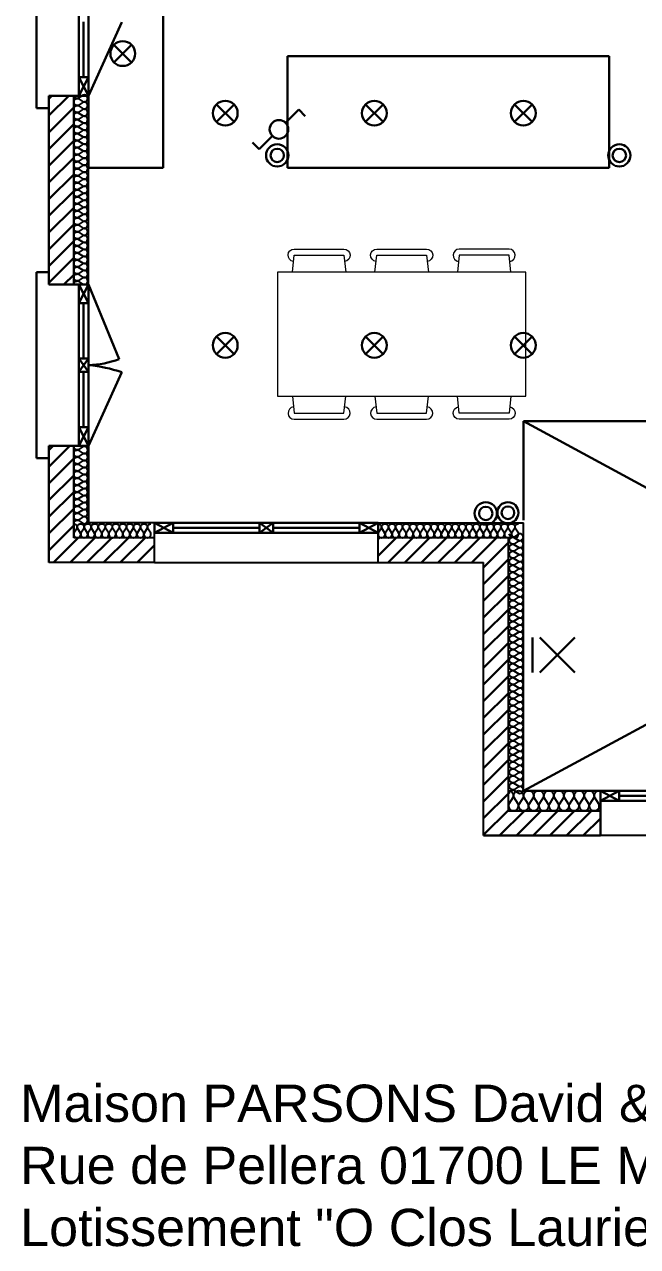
# Model space of a CAD drawing. Header units: millimetres. Extents: x -19 to 11976, y -331 to 3955.
# Drawn here: x -19 to 475, y -331 to 654 of the extents above; entities that cross this region are included whole.
import ezdxf

# ---------------------------------------------------------------- set-up
doc = ezdxf.new("R2010")
doc.units = ezdxf.units.MM
for name, color, linetype, lineweight in [('ElecRose', 6, 'Continuous', 15), ('IlotCentralCuisine', 9, 'Continuous', 5), ('MenuisExt', 9, 'Continuous', 18), ('Mobilier2', 9, 'Continuous', 5), ('VideSurSejour', 9, 'Continuous', 5)]:
    doc.layers.add(name, color=color, linetype=linetype, lineweight=lineweight)
for name, color, linetype in [('ElecRouge', 1, 'Continuous'), ('ElecVert', 3, 'Continuous'), ('Isolation', 9, 'Continuous'), ('Mobilier', 9, 'Continuous')]:
    doc.layers.add(name, color=color, linetype=linetype)
doc.styles.get("Standard").update_dxf_attribs({"font": 'Arial.ttf'})

# ---------------------------------------------------------------- blocks, each defined once
blk = doc.blocks.new('*U14')
at = {"flags": 128}
for points in [[(0, 1, -0.505863), (0.239, 0.676), (0.009, 0.318, 1.322645), (0.491, 0.318), (0.261, 0.676, -0.505863), (0.5, 1)], [(0.5, 1, -0.505863), (0.739, 0.676), (0.509, 0.318, 1.322645), (0.991, 0.318), (0.761, 0.676, -0.505863), (1, 1)], [(1, 1, -0.505863), (1.239, 0.676), (1.009, 0.318, 1.322645), (1.491, 0.318), (1.261, 0.676, -0.505863), (1.5, 1)], [(1.5, 1, -0.505863), (1.739, 0.676), (1.509, 0.318, 1.322645), (1.991, 0.318), (1.761, 0.676, -0.505863), (2, 1)], [(2, 1, -0.505863), (2.239, 0.676), (2.009, 0.318, 1.322645), (2.491, 0.318), (2.261, 0.676, -0.505863), (2.5, 1)], [(2.5, 1, -0.505863), (2.739, 0.676), (2.509, 0.318, 1.322645), (2.991, 0.318), (2.761, 0.676, -0.505863), (3, 1)], [(3, 1, -0.505863), (3.239, 0.676), (3.009, 0.318, 1.322645), (3.491, 0.318), (3.261, 0.676, -0.505863), (3.5, 1)], [(3.5, 1, -0.505863), (3.739, 0.676), (3.509, 0.318, 1.322645), (3.991, 0.318), (3.761, 0.676, -0.505863), (4, 1)], [(4, 1, -0.505863), (4.239, 0.676), (4.009, 0.318, 1.322645), (4.491, 0.318), (4.261, 0.676, -0.505863), (4.5, 1)], [(4.5, 1, -0.505863), (4.739, 0.676), (4.509, 0.318, 1.322645), (4.991, 0.318), (4.761, 0.676, -0.505863), (5, 1)], [(5, 1, -0.505863), (5.239, 0.676), (5.009, 0.318, 1.322645), (5.491, 0.318), (5.261, 0.676, -0.505863), (5.5, 1)], [(5.5, 1, -0.505863), (5.739, 0.676), (5.509, 0.318, 1.322645), (5.991, 0.318), (5.761, 0.676, -0.505863), (6, 1)], [(6, 1, -0.505863), (6.239, 0.676), (6.009, 0.318, 1.322645), (6.491, 0.318), (6.261, 0.676, -0.505863), (6.5, 1)], [(6.5, 1, -0.505863), (6.739, 0.676), (6.509, 0.318, 1.322645), (6.991, 0.318), (6.761, 0.676, -0.505863), (7, 1)], [(7, 1, -0.505863), (7.239, 0.676), (7.009, 0.318, 1.322645), (7.491, 0.318), (7.261, 0.676, -0.505863), (7.5, 1)], [(7.5, 1, -0.505863), (7.739, 0.676), (7.509, 0.318, 1.322645), (7.991, 0.318), (7.761, 0.676, -0.505863), (8, 1)], [(8, 1, -0.505863), (8.239, 0.676), (8.009, 0.318, 1.322645), (8.491, 0.318), (8.261, 0.676, -0.505863), (8.5, 1)], [(8.5, 1, -0.505863), (8.739, 0.676), (8.509, 0.318, 1.322645), (8.991, 0.318), (8.761, 0.676, -0.505863), (9, 1)], [(9, 1, -0.505863), (9.239, 0.676), (9.009, 0.318, 1.322645), (9.491, 0.318), (9.261, 0.676, -0.505863), (9.5, 1)], [(9.5, 1, -0.505863), (9.739, 0.676), (9.509, 0.318, 1.322645), (9.991, 0.318), (9.761, 0.676, -0.505863), (10, 1)], [(10, 1, -0.505863), (10.239, 0.676), (10.009, 0.318, 1.322645), (10.491, 0.318), (10.261, 0.676, -0.505863), (10.5, 1)], [(10.5, 1, -0.505863), (10.739, 0.676), (10.509, 0.318, 1.322645), (10.991, 0.318), (10.761, 0.676, -0.505863), (11, 1)], [(11, 1, -0.505863), (11.239, 0.676), (11.009, 0.318, 1.322645), (11.491, 0.318), (11.261, 0.676, -0.505863), (11.5, 1)], [(11.5, 1, -0.505863), (11.739, 0.676), (11.509, 0.318, 1.322645), (11.991, 0.318), (11.761, 0.676, -0.505863), (12, 1)], [(12, 1, -0.505863), (12.239, 0.676), (12.009, 0.318, 1.322645), (12.491, 0.318), (12.261, 0.676, -0.505863), (12.5, 1)], [(12.5, 1, -0.505863), (12.739, 0.676), (12.509, 0.318, 1.322645), (12.991, 0.318), (12.761, 0.676, -0.505863), (13, 1)], [(13, 1, -0.505863), (13.239, 0.676), (13.009, 0.318, 1.322645), (13.491, 0.318), (13.261, 0.676, -0.505863), (13.5, 1)], [(13.5, 1, -0.505863), (13.739, 0.676), (13.509, 0.318, 1.322645), (13.991, 0.318), (13.761, 0.676, -0.505863), (14, 1)], [(14, 1, -0.505863), (14.239, 0.676), (14.009, 0.318, 1.322645), (14.491, 0.318), (14.261, 0.676, -0.505863), (14.5, 1)], [(14.5, 1, -0.505863), (14.739, 0.676), (14.509, 0.318, 1.322645), (14.991, 0.318), (14.761, 0.676, -0.505863), (15, 1)], [(15, 1, -0.505863), (15.239, 0.676), (15.009, 0.318, 1.322645), (15.491, 0.318), (15.261, 0.676, -0.505863), (15.5, 1)], [(15.5, 1, -0.505863), (15.739, 0.676), (15.509, 0.318, 1.322645), (15.991, 0.318), (15.761, 0.676, -0.505863), (16, 1)], [(16, 1, -0.505863), (16.239, 0.676), (16.009, 0.318, 1.322645), (16.491, 0.318), (16.261, 0.676, -0.505863), (16.5, 1)], [(16.5, 1, -0.505863), (16.739, 0.676), (16.509, 0.318, 1.322645), (16.991, 0.318), (16.761, 0.676, -0.505863), (17, 1)], [(17, 1, -0.505863), (17.239, 0.676), (17.009, 0.318, 1.322645), (17.491, 0.318), (17.261, 0.676, -0.505863), (17.5, 1)], [(17.5, 1, -0.505863), (17.739, 0.676), (17.509, 0.318, 1.322645), (17.991, 0.318), (17.761, 0.676, -0.505863), (18, 1)], [(18, 1, -0.505863), (18.239, 0.676), (18.009, 0.318, 1.322645), (18.491, 0.318), (18.261, 0.676, -0.505863), (18.5, 1)]]:
    blk.add_lwpolyline(points, format="xyb", dxfattribs=at)
blk = doc.blocks.new('Tavolo 200x100')
at = {"layer": 'Mobilier2'}
for points in [[(13.01, 108.61, -0.946147), (13.56, 118.57), (53.56, 118.57, -0.946147), (54.11, 108.61)], [(120.55, 108.61, 0.946147), (120, 118.57), (80, 118.57, 0.946147), (79.45, 108.61)], [(186.99, 108.61, 0.946147), (186.44, 118.57), (146.44, 118.57, 0.946147), (145.89, 108.61)], [(13.01, -8.61, 0.946147), (13.56, -18.57), (53.56, -18.57, 0.946147), (54.11, -8.61)], [(120.55, -8.61, -0.946147), (120, -18.57), (80, -18.57, -0.946147), (79.45, -8.61)], [(186.99, -8.61, -0.946147), (186.44, -18.57), (146.44, -18.57, -0.946147), (145.89, -8.61)]]:
    blk.add_lwpolyline(points, format="xyb", dxfattribs=at)
for points in [[(12.05, 100), (13.56, 113.57), (53.56, 113.57), (55.07, 100)], [(121.51, 100), (120, 113.57), (80, 113.57), (78.49, 100)], [(187.95, 100), (186.44, 113.57), (146.44, 113.57), (144.93, 100)], [(12.05, 0), (13.56, -13.57), (53.56, -13.57), (55.07, 0)], [(121.51, 0), (120, -13.57), (80, -13.57), (78.49, 0)], [(187.95, 0), (186.44, -13.57), (146.44, -13.57), (144.93, 0)]]:
    blk.add_lwpolyline(points, dxfattribs=at)
blk.add_lwpolyline([(0, 100), (200, 100), (200, 0), (0, 0)], close=True, dxfattribs=at)
blk = doc.blocks.new('*U10')
at = {"flags": 128}
for points in [[(0, 1, -0.505863), (0.239, 0.676), (0.009, 0.318, 1.322645), (0.491, 0.318), (0.261, 0.676, -0.505863), (0.5, 1)], [(0.5, 1, -0.505863), (0.739, 0.676), (0.509, 0.318, 1.322645), (0.991, 0.318), (0.761, 0.676, -0.505863), (1, 1)], [(1, 1, -0.505863), (1.239, 0.676), (1.009, 0.318, 1.322645), (1.491, 0.318), (1.261, 0.676, -0.505863), (1.5, 1)], [(1.5, 1, -0.505863), (1.739, 0.676), (1.509, 0.318, 1.322645), (1.991, 0.318), (1.761, 0.676, -0.505863), (2, 1)], [(2, 1, -0.505863), (2.239, 0.676), (2.009, 0.318, 1.322645), (2.491, 0.318), (2.261, 0.676, -0.505863), (2.5, 1)], [(2.5, 1, -0.505863), (2.739, 0.676), (2.509, 0.318, 1.322645), (2.991, 0.318), (2.761, 0.676, -0.505863), (3, 1)], [(3, 1, -0.505863), (3.239, 0.676), (3.009, 0.318, 1.322645), (3.491, 0.318), (3.261, 0.676, -0.505863), (3.5, 1)], [(3.5, 1, -0.505863), (3.739, 0.676), (3.509, 0.318, 1.322645), (3.991, 0.318), (3.761, 0.676, -0.505863), (4, 1)], [(4, 1, -0.505863), (4.239, 0.676), (4.009, 0.318, 1.322645), (4.491, 0.318), (4.261, 0.676, -0.505863), (4.5, 1)], [(4.5, 1, -0.505863), (4.739, 0.676), (4.509, 0.318, 1.322645), (4.991, 0.318), (4.761, 0.676, -0.505863), (5, 1)], [(5, 1, -0.505863), (5.239, 0.676), (5.009, 0.318, 1.322645), (5.491, 0.318), (5.261, 0.676, -0.505863), (5.5, 1)]]:
    blk.add_lwpolyline(points, format="xyb", dxfattribs=at)
blk = doc.blocks.new('*U87')
at = {"flags": 128}
for points in [[(0, 1, -0.505863), (0.239, 0.676), (0.009, 0.318, 1.322645), (0.491, 0.318), (0.261, 0.676, -0.505863), (0.5, 1)], [(0.5, 1, -0.505863), (0.739, 0.676), (0.509, 0.318, 1.322645), (0.991, 0.318), (0.761, 0.676, -0.505863), (1, 1)], [(1, 1, -0.505863), (1.239, 0.676), (1.009, 0.318, 1.322645), (1.491, 0.318), (1.261, 0.676, -0.505863), (1.5, 1)], [(1.5, 1, -0.505863), (1.739, 0.676), (1.509, 0.318, 1.322645), (1.991, 0.318), (1.761, 0.676, -0.505863), (2, 1)], [(2, 1, -0.505863), (2.239, 0.676), (2.009, 0.318, 1.322645), (2.491, 0.318), (2.261, 0.676, -0.505863), (2.5, 1)], [(2.5, 1, -0.505863), (2.739, 0.676), (2.509, 0.318, 1.322645), (2.991, 0.318), (2.761, 0.676, -0.505863), (3, 1)], [(3, 1, -0.505863), (3.239, 0.676), (3.009, 0.318, 1.322645), (3.491, 0.318), (3.261, 0.676, -0.505863), (3.5, 1)], [(3.5, 1, -0.505863), (3.739, 0.676), (3.509, 0.318, 1.322645), (3.991, 0.318), (3.761, 0.676, -0.505863), (4, 1)], [(4, 1, -0.505863), (4.239, 0.676), (4.009, 0.318, 1.322645), (4.491, 0.318), (4.261, 0.676, -0.505863), (4.5, 1)], [(4.5, 1, -0.505863), (4.739, 0.676), (4.509, 0.318, 1.322645), (4.991, 0.318), (4.761, 0.676, -0.505863), (5, 1)], [(5, 1, -0.505863), (5.239, 0.676), (5.009, 0.318, 1.322645), (5.491, 0.318), (5.261, 0.676, -0.505863), (5.5, 1)], [(5.5, 1, -0.505863), (5.739, 0.676), (5.509, 0.318, 1.322645), (5.991, 0.318), (5.761, 0.676, -0.505863), (6, 1)], [(6, 1, -0.505863), (6.239, 0.676), (6.009, 0.318, 1.322645), (6.491, 0.318), (6.261, 0.676, -0.505863), (6.5, 1)], [(6.5, 1, -0.505863), (6.739, 0.676), (6.509, 0.318, 1.322645), (6.991, 0.318), (6.761, 0.676, -0.505863), (7, 1)], [(7, 1, -0.505863), (7.239, 0.676), (7.009, 0.318, 1.322645), (7.491, 0.318), (7.261, 0.676, -0.505863), (7.5, 1)], [(7.5, 1, -0.505863), (7.739, 0.676), (7.509, 0.318, 1.322645), (7.991, 0.318), (7.761, 0.676, -0.505863), (8, 1)], [(8, 1, -0.505863), (8.239, 0.676), (8.009, 0.318, 1.322645), (8.491, 0.318), (8.261, 0.676, -0.505863), (8.5, 1)], [(8.5, 1, -0.505863), (8.739, 0.676), (8.509, 0.318, 1.322645), (8.991, 0.318), (8.761, 0.676, -0.505863), (9, 1)], [(9, 1, -0.505863), (9.239, 0.676), (9.009, 0.318, 1.322645), (9.491, 0.318), (9.261, 0.676, -0.505863), (9.5, 1)], [(9.5, 1, -0.505863), (9.739, 0.676), (9.509, 0.318, 1.322645), (9.991, 0.318), (9.761, 0.676, -0.505863), (10, 1)]]:
    blk.add_lwpolyline(points, format="xyb", dxfattribs=at)
blk = doc.blocks.new('*U92')
at = {"flags": 128}
for points in [[(0, 1, -0.505863), (0.239, 0.676), (0.009, 0.318, 1.322645), (0.491, 0.318), (0.261, 0.676, -0.505863), (0.5, 1)], [(0.5, 1, -0.505863), (0.739, 0.676), (0.509, 0.318, 1.322645), (0.991, 0.318), (0.761, 0.676, -0.505863), (1, 1)], [(1, 1, -0.505863), (1.239, 0.676), (1.009, 0.318, 1.322645), (1.491, 0.318), (1.261, 0.676, -0.505863), (1.5, 1)], [(1.5, 1, -0.505863), (1.739, 0.676), (1.509, 0.318, 1.322645), (1.991, 0.318), (1.761, 0.676, -0.505863), (2, 1)], [(2, 1, -0.505863), (2.239, 0.676), (2.009, 0.318, 1.322645), (2.491, 0.318), (2.261, 0.676, -0.505863), (2.5, 1)], [(2.5, 1, -0.505863), (2.739, 0.676), (2.509, 0.318, 1.322645), (2.991, 0.318), (2.761, 0.676, -0.505863), (3, 1)], [(3, 1, -0.505863), (3.239, 0.676), (3.009, 0.318, 1.322645), (3.491, 0.318), (3.261, 0.676, -0.505863), (3.5, 1)], [(3.5, 1, -0.505863), (3.739, 0.676), (3.509, 0.318, 1.322645), (3.991, 0.318), (3.761, 0.676, -0.505863), (4, 1)], [(4, 1, -0.505863), (4.239, 0.676), (4.009, 0.318, 1.322645), (4.491, 0.318), (4.261, 0.676, -0.505863), (4.5, 1)], [(4.5, 1, -0.505863), (4.739, 0.676), (4.509, 0.318, 1.322645), (4.991, 0.318), (4.761, 0.676, -0.505863), (5, 1)], [(5, 1, -0.505863), (5.239, 0.676), (5.009, 0.318, 1.322645), (5.491, 0.318), (5.261, 0.676, -0.505863), (5.5, 1)], [(5.5, 1, -0.505863), (5.739, 0.676), (5.509, 0.318, 1.322645), (5.991, 0.318), (5.761, 0.676, -0.505863), (6, 1)], [(6, 1, -0.505863), (6.239, 0.676), (6.009, 0.318, 1.322645), (6.491, 0.318), (6.261, 0.676, -0.505863), (6.5, 1)], [(6.5, 1, -0.505863), (6.739, 0.676), (6.509, 0.318, 1.322645), (6.991, 0.318), (6.761, 0.676, -0.505863), (7, 1)], [(7, 1, -0.505863), (7.239, 0.676), (7.009, 0.318, 1.322645), (7.491, 0.318), (7.261, 0.676, -0.505863), (7.5, 1)], [(7.5, 1, -0.505863), (7.739, 0.676), (7.509, 0.318, 1.322645), (7.991, 0.318), (7.761, 0.676, -0.505863), (8, 1)], [(8, 1, -0.505863), (8.239, 0.676), (8.009, 0.318, 1.322645), (8.491, 0.318), (8.261, 0.676, -0.505863), (8.5, 1)], [(8.5, 1, -0.505863), (8.739, 0.676), (8.509, 0.318, 1.322645), (8.991, 0.318), (8.761, 0.676, -0.505863), (9, 1)], [(9, 1, -0.505863), (9.239, 0.676), (9.009, 0.318, 1.322645), (9.491, 0.318), (9.261, 0.676, -0.505863), (9.5, 1)], [(9.5, 1, -0.505863), (9.739, 0.676), (9.509, 0.318, 1.322645), (9.991, 0.318), (9.761, 0.676, -0.505863), (10, 1)], [(10, 1, -0.505863), (10.239, 0.676), (10.009, 0.318, 1.322645), (10.491, 0.318), (10.261, 0.676, -0.505863), (10.5, 1)], [(10.5, 1, -0.505863), (10.739, 0.676), (10.509, 0.318, 1.322645), (10.991, 0.318), (10.761, 0.676, -0.505863), (11, 1)], [(11, 1, -0.505863), (11.239, 0.676), (11.009, 0.318, 1.322645), (11.491, 0.318), (11.261, 0.676, -0.505863), (11.5, 1)], [(11.5, 1, -0.505863), (11.739, 0.676), (11.509, 0.318, 1.322645), (11.991, 0.318), (11.761, 0.676, -0.505863), (12, 1)], [(12, 1, -0.505863), (12.239, 0.676), (12.009, 0.318, 1.322645), (12.491, 0.318), (12.261, 0.676, -0.505863), (12.5, 1)], [(12.5, 1, -0.505863), (12.739, 0.676), (12.509, 0.318, 1.322645), (12.991, 0.318), (12.761, 0.676, -0.505863), (13, 1)], [(13, 1, -0.505863), (13.239, 0.676), (13.009, 0.318, 1.322645), (13.491, 0.318), (13.261, 0.676, -0.505863), (13.5, 1)]]:
    blk.add_lwpolyline(points, format="xyb", dxfattribs=at)
blk = doc.blocks.new('*U93')
at = {"flags": 128}
for points in [[(0, 1, -0.505863), (0.239, 0.676), (0.009, 0.318, 1.322645), (0.491, 0.318), (0.261, 0.676, -0.505863), (0.5, 1)], [(0.5, 1, -0.505863), (0.739, 0.676), (0.509, 0.318, 1.322645), (0.991, 0.318), (0.761, 0.676, -0.505863), (1, 1)], [(1, 1, -0.505863), (1.239, 0.676), (1.009, 0.318, 1.322645), (1.491, 0.318), (1.261, 0.676, -0.505863), (1.5, 1)], [(1.5, 1, -0.505863), (1.739, 0.676), (1.509, 0.318, 1.322645), (1.991, 0.318), (1.761, 0.676, -0.505863), (2, 1)], [(2, 1, -0.505863), (2.239, 0.676), (2.009, 0.318, 1.322645), (2.491, 0.318), (2.261, 0.676, -0.505863), (2.5, 1)], [(2.5, 1, -0.505863), (2.739, 0.676), (2.509, 0.318, 1.322645), (2.991, 0.318), (2.761, 0.676, -0.505863), (3, 1)], [(3, 1, -0.505863), (3.239, 0.676), (3.009, 0.318, 1.322645), (3.491, 0.318), (3.261, 0.676, -0.505863), (3.5, 1)], [(3.5, 1, -0.505863), (3.739, 0.676), (3.509, 0.318, 1.322645), (3.991, 0.318), (3.761, 0.676, -0.505863), (4, 1)], [(4, 1, -0.505863), (4.239, 0.676), (4.009, 0.318, 1.322645), (4.491, 0.318), (4.261, 0.676, -0.505863), (4.5, 1)]]:
    blk.add_lwpolyline(points, format="xyb", dxfattribs=at)

msp = doc.modelspace()

# ---------------------------------------------------------------- hatches: boundary and pattern name
at = {"lineweight": 30, "transparency": 33554687}
h = msp.add_hatch(dxfattribs=at)
h.set_pattern_fill('ANSI31', color=256, scale=3)
h.paths.add_polyline_path([(291.13, 820.31), (1.13, 820.31), (1.13, 726.31), (21.13, 726.31), (21.13, 800.31), (1231.13, 800.14), (1231.13, 820.31), (1181.13, 820.31), (1091.13, 820.31), (545.13, 820.31), (545.13, 800.1), (452.13, 800.31), (452.13, 820.31)])
h.paths.add_polyline_path([(1.13, 444.31), (21.13, 444.31), (21.13, 596.31), (1.13, 596.31)])
h.paths.add_polyline_path([(21.13, 240.31), (21.13, 314.31), (1.13, 314.31), (1.13, 300.31), (1.13, 220.31), (86.13, 220.31), (86.13, 240.31)])
h.paths.add_polyline_path([(351.13, 220.31), (351.13, 0.31), (445.13, 0.31), (445.13, 20.31), (371.13, 20.31), (371.13, 220.31), (371.13, 240.31), (266.13, 240.31), (266.13, 220.31)])
h.paths.add_polyline_path([(845.13, 20.31), (845.13, 0.31), (955.13, 0.31), (955.13, 20.31)])
h.paths.add_polyline_path([(1061.13, 20.31), (1061.13, 0.31), (1141.13, 0.31), (1141.13, 75.31), (1121.13, 75.31), (1121.13, 20.31)])
h.paths.add_polyline_path([(1121.13, 145.31), (1141.13, 145.31), (1141.13, 220.31), (1226.13, 220.31), (1226.13, 240.31), (1121.13, 240.31)])
h.paths.add_polyline_path([(1491.13, 220.31), (1491.13, 820.31), (1301.13, 820.31), (1301.13, 800.31), (1471.13, 800.31), (1471.13, 240.31), (1406.13, 240.31), (1406.13, 220.31)])

# ---------------------------------------------------------------- linework, layer by layer
at = {"lineweight": 30}
for p, q in [((-8.87, 586.31), (-8.87, 736.31)), ((1.13, 444.31), (1.13, 596.31)), ((1.13, 596.31), (33.13, 596.31)), ((21.13, 596.31), (21.13, 444.31)), ((1.13, 586.31), (-8.87, 586.31)), ((-8.87, 304.31), (-8.87, 454.31)), ((-8.87, 454.31), (1.13, 454.31)), ((33.13, 444.31), (1.13, 444.31)), ((1.13, 314.31), (33.13, 314.31)), ((1.13, 314.31), (1.13, 300.31)), ((1.13, 220.31), (1.13, 310.31)), ((21.13, 240.31), (21.13, 314.31)), ((1.13, 304.31), (-8.87, 304.31)), ((445.13, 0.31), (445.13, 34.31)), ((371.13, 20.31), (445.13, 20.31)), ((351.13, 0.31), (445.13, 0.31))]:
    msp.add_line(p, q, dxfattribs=at)
for p, q in [((86.13, 220.31), (86.13, 252.31)), ((266.13, 220.31), (266.13, 252.31)), ((86.13, 240.31), (21.13, 240.31)), ((371.13, 240.31), (266.13, 240.31)), ((371.13, 220.31), (371.13, 240.31)), ((86.13, 220.31), (1.13, 220.31)), ((86.13, 220.31), (266.13, 220.31)), ((266.13, 220.31), (351.13, 220.31)), ((351.13, 0.31), (351.13, 220.31)), ((371.13, 20.31), (371.13, 220.31)), ((1141.13, 0.31), (351.13, 0.31))]:
    msp.add_line(p, q)
at = {"layer": 'ElecRose', "lineweight": 30}
for p, q in [((53.57, 623.26), (67.71, 637.4)), ((67.71, 623.26), (53.57, 637.4)), ((136.06, 575.26), (150.21, 589.4)), ((150.21, 575.26), (136.06, 589.4)), ((191.66, 574.58), (202.27, 585.19)), ((207.57, 579.89), (202.27, 585.19)), ((256.06, 575.26), (270.21, 589.4)), ((270.21, 575.26), (256.06, 589.4)), ((376.06, 575.26), (390.21, 589.4)), ((390.21, 575.26), (376.06, 589.4)), ((170.45, 553.37), (181.05, 563.98)), ((170.45, 553.37), (165.14, 558.67))]:
    msp.add_line(p, q, dxfattribs=at)
for centre, radius in [((60.64, 630.33), 10), ((143.13, 582.33), 10), ((263.13, 582.33), 10), ((383.13, 582.33), 10), ((186.36, 569.28), 7.5)]:
    msp.add_circle(centre, radius, dxfattribs=at)
at = {"layer": 'ElecRouge', "lineweight": 30}
for p, q in [((390.39, 159.91), (390.39, 131.62)), ((396.39, 159.91), (424.68, 131.62)), ((396.39, 131.62), (424.68, 159.91))]:
    msp.add_line(p, q, dxfattribs=at)
for radius in [8.5, 5.1]:
    msp.add_circle((370.68, 260.44), radius, dxfattribs=at)
at = {"layer": 'ElecVert', "lineweight": 30}
for p, q in [((136.06, 388.24), (150.21, 402.38)), ((150.21, 388.24), (136.06, 402.38)), ((256.06, 388.24), (270.21, 402.38)), ((270.21, 388.24), (256.06, 402.38)), ((376.06, 388.24), (390.21, 402.38)), ((390.21, 388.24), (376.06, 402.38))]:
    msp.add_line(p, q, dxfattribs=at)
for centre, radius in [((184.99, 548.32), 9), ((184.99, 548.32), 5.4), ((460.41, 548.32), 9), ((460.41, 548.32), 5.4), ((143.13, 395.31), 10), ((263.13, 395.31), 10), ((383.13, 395.31), 10), ((352.87, 259.89), 9), ((352.87, 259.89), 5.4)]:
    msp.add_circle(centre, radius, dxfattribs=at)
at = {"layer": 'IlotCentralCuisine', "lineweight": 30}
for p, q in [((452.13, 628.31), (193.13, 628.31)), ((193.13, 628.31), (193.13, 538.31)), ((452.13, 538.31), (452.13, 628.31)), ((193.13, 538.31), (452.13, 538.31))]:
    msp.add_line(p, q, dxfattribs=at)
at = {"layer": 'Isolation'}
for p, q in [((33.13, 444.31), (33.13, 596.31)), ((86.13, 252.31), (33.13, 252.31)), ((266.13, 252.31), (383.13, 252.31)), ((383.13, 36.31), (383.13, 252.31))]:
    msp.add_line(p, q, dxfattribs=at)
at = {"layer": 'Isolation', "lineweight": 30}
for p, q in [((33.13, 314.31), (33.13, 252.31)), ((383.13, 36.31), (445.13, 36.31))]:
    msp.add_line(p, q, dxfattribs=at)
at = {"layer": 'MenuisExt', "lineweight": 30}
for p, q in [((25.13, 711.28), (25.13, 611.28)), ((33.13, 711.28), (33.13, 611.28)), ((29.13, 655.78), (29.13, 611.28)), ((33.13, 596.28), (59.79, 655.56)), ((33.13, 611.28), (25.13, 611.28)), ((25.13, 611.28), (25.13, 596.28)), ((25.13, 596.28), (33.13, 611.28)), ((25.13, 611.28), (33.13, 596.28)), ((33.13, 596.28), (33.13, 611.28)), ((25.13, 429.31), (25.13, 444.31)), ((25.13, 429.31), (33.13, 444.31)), ((25.13, 444.31), (33.13, 429.31)), ((33.13, 444.31), (33.13, 429.31)), ((33.13, 444.31), (57.61, 384.09)), ((33.13, 429.31), (25.13, 429.31)), ((25.13, 429.31), (25.13, 329.31)), ((25.13, 429.31), (25.13, 379.31)), ((29.13, 384.81), (29.13, 429.31)), ((33.13, 429.31), (33.13, 329.31)), ((33.13, 384.81), (25.13, 384.81)), ((25.13, 373.81), (33.13, 384.81)), ((25.13, 384.81), (33.13, 373.81)), ((33.13, 373.81), (33.13, 384.81)), ((25.13, 379.31), (25.13, 373.81)), ((25.13, 373.81), (33.13, 373.81)), ((29.13, 373.81), (29.13, 329.31)), ((33.13, 314.31), (59.79, 373.59)), ((33.13, 329.31), (25.13, 329.31)), ((25.13, 329.31), (25.13, 314.31)), ((25.13, 314.31), (33.13, 329.31)), ((25.13, 329.31), (33.13, 314.31)), ((33.13, 314.31), (33.13, 329.31)), ((86.13, 252.31), (101.13, 252.31)), ((86.13, 244.31), (86.13, 252.31)), ((86.13, 252.31), (101.13, 244.31)), ((86.13, 244.31), (101.13, 252.31)), ((101.13, 252.31), (101.13, 244.31)), ((101.13, 252.31), (251.13, 252.31)), ((101.13, 248.31), (170.63, 248.31)), ((170.63, 244.31), (170.63, 252.31)), ((181.63, 244.31), (170.63, 252.31)), ((170.63, 244.31), (181.63, 252.31)), ((181.63, 244.31), (181.63, 252.31)), ((181.63, 248.31), (251.13, 248.31)), ((266.13, 252.31), (251.13, 252.31)), ((251.13, 252.31), (251.13, 244.31)), ((251.13, 244.31), (266.13, 252.31)), ((251.13, 252.31), (266.13, 244.31)), ((266.13, 244.31), (266.13, 252.31)), ((101.13, 244.31), (86.13, 244.31)), ((101.13, 244.31), (170.63, 244.31)), ((170.63, 244.31), (181.63, 244.31)), ((181.63, 244.31), (251.13, 244.31)), ((251.13, 244.31), (266.13, 244.31)), ((445.13, 36.31), (460.13, 36.31)), ((445.13, 28.31), (445.13, 36.31)), ((445.13, 28.31), (460.13, 36.31)), ((445.13, 36.31), (460.13, 28.31)), ((460.13, 36.31), (460.13, 28.31)), ((460.13, 36.31), (576.13, 36.31)), ((460.13, 32.31), (576.13, 32.31)), ((460.13, 28.31), (445.13, 28.31)), ((576.13, 28.31), (460.13, 28.31))]:
    msp.add_line(p, q, dxfattribs=at)
for centre, radius, start, end in [((29.76, 461.23), 82.01, 272.36092, 289.85796), ((24.59, 274.06), 105.57, 70.52238, 85.35561)]:
    msp.add_arc(centre, radius, start, end, dxfattribs=at)
at = {"layer": 'Mobilier', "lineweight": 30}
for p, q in [((33.13, 538.31), (33.13, 788.31)), ((93.13, 728.31), (93.13, 538.31)), ((93.13, 538.31), (33.13, 538.31))]:
    msp.add_line(p, q, dxfattribs=at)
at = {"layer": 'VideSurSejour', "lineweight": 30}
for p, q in [((383.13, 254.31), (383.13, 334.31)), ((383.13, 334.31), (935.13, 334.31)), ((383.13, 334.31), (935.13, 34.31)), ((935.13, 334.31), (383.13, 36.31))]:
    msp.add_line(p, q, dxfattribs=at)

# ---------------------------------------------------------------- block references
at = {"layer": 'Isolation', "lineweight": 30, "xscale": 11.30975603551797, "yscale": 11.30975603551797, "zscale": 11.30975603551797, "rotation": 90}
for name, p in [('*U92', (32.44, 444.31)), ('*U10', (32.44, 251.62)), ('*U14', (383.13, 34.33))]:
    msp.add_blockref(name, p, dxfattribs=at)
at = {"layer": 'Isolation', "lineweight": 30}
for name, p, xscale, yscale, zscale in [('*U10', (21.13, 240.31), 11.30975603551797, 11.30975603551797, 11.30975603551797), ('*U87', (266.13, 240.31), 11.30975603551797, 11.30975603551797, 11.30975603551797), ('*U93', (371.13, 20.31), 16.24847861073939, 16.24847861073939, 16.24847861073939)]:
    msp.add_blockref(name, p, dxfattribs=dict(at, xscale=xscale, yscale=yscale, zscale=zscale))
at = {"layer": 'Mobilier', "xscale": -1}
msp.add_blockref('Tavolo 200x100', (385.13, 354.31), dxfattribs=at)

# ---------------------------------------------------------------- texts
at = {"lineweight": 30, "insert": (-21.95, -200.31), "char_height": 30, "attachment_point": 1}
msp.add_mtext_dynamic_manual_height_columns('Maison PARSONS David & Audrey\\PRue de Pellera 01700 LE MAS RILLIER\\PLotissement "O Clos Laurie" - Lot N°01', width=1153.8832, gutter_width=12.5, heights=[208.03], dxfattribs=at)

doc.saveas('drawing.dxf')
